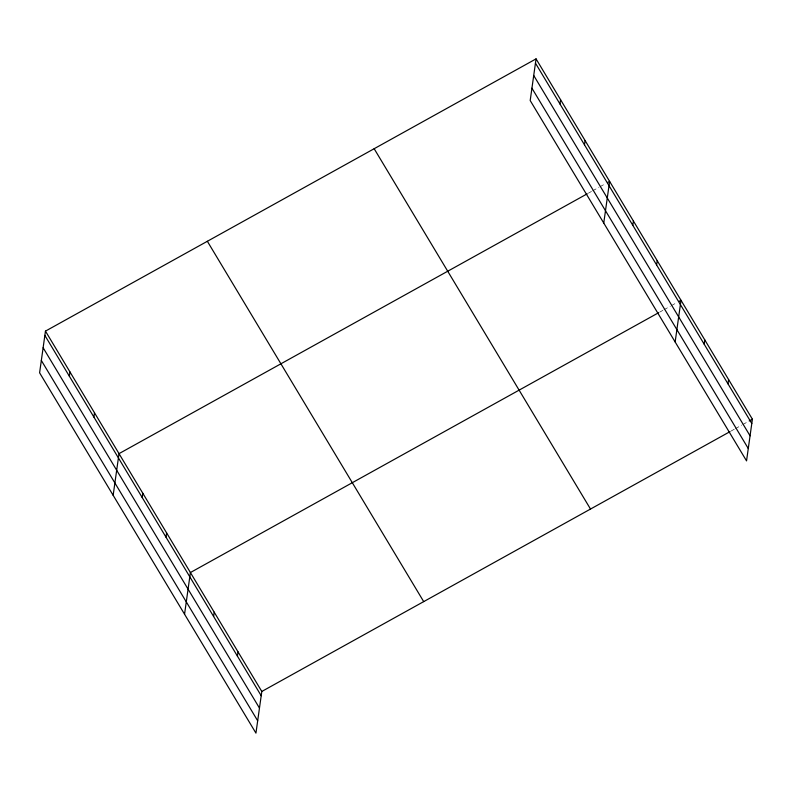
<?xml version="1.0" encoding="UTF-8"?>
<svg xmlns="http://www.w3.org/2000/svg" width="792" height="792" viewBox="0 0 792 792"><rect width="100%" height="100%" fill="white"/><g stroke="black" fill="none" stroke-linecap="round" stroke-linejoin="round"><path stroke-width="0.59" stroke-dasharray="3.96 2.97" d="M588.308 193.208L591.505 191.436M592.564 190.842L598.96 187.298M600.029 186.704L605.355 183.754M659.706 312.117L662.894 310.345M663.963 309.751L670.359 306.207M671.418 305.613L676.744 302.663M731.095 431.026L734.293 429.254M735.362 428.67L741.748 425.116M742.817 424.532L748.143 421.572"/><path stroke-width="1.19" d="M45.461 331.125L39.6 372.794L255.945 733.125L261.805 691.466L45.461 331.125L536.055 58.875L752.4 419.206L746.539 460.875L530.194 100.534L536.055 58.875M69.369 376.24L69.973 371.963M93.892 417.077L94.496 412.8M113.157 495.307L119.018 453.638L587.248 193.802M142.214 497.554L142.808 493.277M166.013 537.194L166.607 532.917M184.556 614.216L190.407 572.547L658.637 312.711M213.602 616.473L214.206 612.186M237.402 656.103L238.006 651.826M559.974 103.99L560.568 99.713M584.486 144.827L585.09 140.55M603.751 223.057L609.612 181.388L607.484 182.566M632.808 225.304L633.412 221.027M656.608 264.944L657.212 260.657M675.15 341.966L681.001 300.297L678.873 301.485M704.197 344.213L704.801 339.936M727.996 383.853L728.6 379.576M261.805 691.466L730.036 431.62M749.202 420.978L752.4 419.206M535.451 63.152L751.796 423.492M533.719 75.487L750.064 435.828M531.927 88.199L748.282 448.539M374.161 148.718L590.505 509.048M207.355 241.283L423.7 601.613M44.857 335.402L261.202 695.742M43.124 347.747L259.469 708.078M41.333 360.449L257.677 720.789"/></g></svg>
